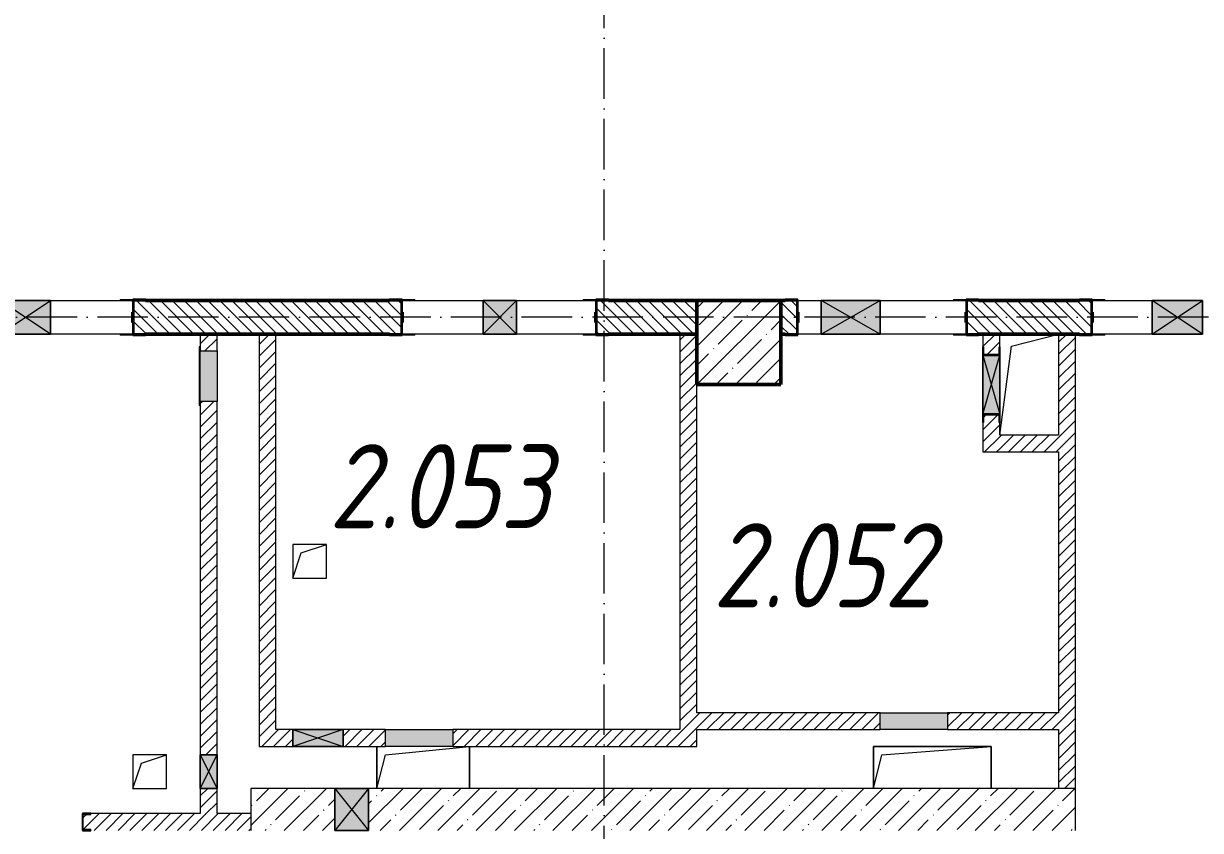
# Model space of a CAD drawing. Header units: millimetres. Extents: x 2294 to 908349, y -83289 to 219220.
# Drawn here: x 13963 to 20956, y 8956 to 13752 of the extents above; entities that cross this region are included whole.
import ezdxf

# ---------------------------------------------------------------- set-up
doc = ezdxf.new("R2010")
doc.units = ezdxf.units.MM
doc.linetypes.add('50_200_ШТРИХ_1Т_ш5_п1_п1_', pattern=[700, 500, -100, 0, -100])
for name, color, linetype, lineweight in [('A-DETL-GENF-OTLN', 7, 'Continuous', 9), ('A-FLOR-____-OTLN', 7, 'Continuous', 9), ('A-GENM-____-MCUT', 7, 'Continuous', 25), ('A-GENM-____-OTLN', 7, 'Continuous', 9), ('A-GENM-____-OTLN-1', 7, 'Continuous', 25), ('A-GLAZ-____-OTLN', 7, 'Continuous', 9), ('A-WALL-____-MCUT-1', 7, 'Continuous', 9), ('A-WALL-____-MCUT-2', 7, 'Continuous', 50), ('A-WALL-____-PATT-1', 7, 'Continuous', 9), ('A-WALL-FNSH-MCUT-1', 7, 'Continuous', 9), ('I-WALL-____-OTLN', 7, 'Continuous', 9), ('S-COLS-____-MCUT', 7, 'Continuous', 50), ('S-COLS-____-OTLN', 7, 'Continuous', 9), ('S-GRID-____-OTLN-1', 7, '50_200_ШТРИХ_1Т_ш5_п1_п1_', 9), ('Марки помещений', 7, 'Continuous', 9)]:
    doc.layers.add(name, color=color, linetype=linetype, lineweight=lineweight)
doc.layers.add('A-GLAZ-____-OTLN-1', color=7, linetype='Continuous', lineweight=9, true_color=0xc0c0c0)
doc.styles.add('ISOCPEUR_I_3', font='isocpeui.ttf', dxfattribs={"width": 0.85, "height": 2.2})
pattern_1 = [(135, (7562.787, 6025.276), (-35.35534, -35.35534), [])]
pattern_2 = [(45, (7562.787, 6025.276), (-35.35534, 35.35534), [])]

# ---------------------------------------------------------------- blocks, each defined once
blk = doc.blocks.new('BSC_Колонна _Прямоугольная - 500х500-V65-АР1_План отверстий 2 этажа в осях 1-64_А-ГГ')
at = {"layer": 'S-COLS-____-OTLN'}
h = blk.add_hatch(dxfattribs=at)
h.set_pattern_fill('FP_94', color=256, style=0, pattern_type=2)
h.set_pattern_definition([(45, (-10650, -5831.04), (-114.0493, 114.0493), []), (45, (-10535.95, -5831.04), (-114.0493, 114.0493), [201.612, -40.322, 3.353, -36.97])])
h.paths.add_polyline_path([(-58.9, -250), (250, -250), (250, 250), (-250, 250), (-250, -250)], flags=0)
at = {"layer": 'S-COLS-____-MCUT'}
for p, q in [((250, 250), (-250, 250)), ((-250, 250), (-250, -250)), ((250, -250), (250, 250)), ((-250, -250), (250, -250))]:
    blk.add_line(p, q, dxfattribs=at)
blk = doc.blocks.new('Фахверк_СКБ_Уголок - 200_3960_зеркало-28268689-АР1_План отверстий 2 этажа в осях 1-64_А-ГГ')
at = {"layer": 'A-GENM-____-MCUT'}
for p, q in [((200, 156), (125, 156)), ((125, 156), (125, 81)), ((131, 81), (131, 150)), ((131, 150), (200, 150)), ((200, 150), (200, 156)), ((125, 81), (131, 81)), ((131, 19), (125, 19)), ((125, 19), (125, -56)), ((131, -50), (131, 19)), ((125, -56), (200, -56)), ((200, -50), (131, -50)), ((200, -56), (200, -50))]:
    blk.add_line(p, q, dxfattribs=at)
blk = doc.blocks.new('154_Стойка_СКБ_Уголок - СМ-2180_200-28268025-АР1_План отверстий 2 этажа в осях 1-64_А-ГГ')
at = {"layer": 'A-GENM-____-MCUT'}
for p, q in [((125, 156), (125, 81)), ((200, 156), (125, 156)), ((131, 81), (131, 150)), ((131, 150), (200, 150)), ((200, 150), (200, 156)), ((125, 81), (131, 81)), ((131, 19), (125, 19)), ((125, 19), (125, -56)), ((131, -50), (131, 19)), ((125, -56), (200, -56)), ((200, -50), (131, -50)), ((200, -56), (200, -50))]:
    blk.add_line(p, q, dxfattribs=at)
blk = doc.blocks.new('Стойка_Влож_Уголок_Опорный - Уголок-28213941-АР1_План отверстий 2 этажа в осях 1-64_А-ГГ')
at = {"layer": 'A-GENM-____-OTLN'}
for p, q in [((-212, -6), (-212, 0)), ((0, 0), (0, -6)), ((-212, -75), (-212, -6)), ((-212, -6), (-206, -6)), ((-6, -6), (0, -6)), ((0, -6), (0, -75)), ((-212, -75), (-206, -75)), ((-6, -75), (0, -75))]:
    blk.add_line(p, q, dxfattribs=at)
blk = doc.blocks.new('154_Фахверк_СКБ_Швеллер - Тип_100_3960-28331862-АР1_План отверстий 2 этажа в осях 1-64_А-ГГ')
at = {"layer": 'A-GENM-____-MCUT'}
for p, q in [((175, 50), (125, 50)), ((125, 50), (125, -50)), ((128, 47), (175, 47)), ((128, -47), (128, 47)), ((175, 47), (175, 50)), ((125, -50), (175, -50)), ((175, -47), (128, -47)), ((175, -50), (175, -47))]:
    blk.add_line(p, q, dxfattribs=at)
blk = doc.blocks.new('AR_Отверстие Ниша - Лючок-32403372-АР1_План отверстий 2 этажа в осях 1-64_А-ГГ')
at = {"layer": 'A-GLAZ-____-OTLN'}
blk.add_hatch(color=256, dxfattribs=at).paths.add_polyline_path([(-200, -50), (200, -50), (200, 50), (-200, 50)], flags=0)
for p, q in [((-200, 50), (200, 50)), ((-200, -50), (-200, 50)), ((200, 50), (200, -50)), ((200, -50), (-200, -50))]:
    blk.add_line(p, q, dxfattribs=at)
blk = doc.blocks.new('AR_Отверстие Ниша - Лючок-32404312-АР1_План отверстий 2 этажа в осях 1-64_А-ГГ')
at = {"layer": 'A-GLAZ-____-OTLN'}
blk.add_hatch(color=256, dxfattribs=at).paths.add_polyline_path([(-150, -50), (150, -50), (150, 50), (-150, 50)], flags=0)
for p, q in [((-150, 50), (150, 50)), ((-150, -50), (-150, 50)), ((150, 50), (150, -50)), ((150, -50), (-150, -50))]:
    blk.add_line(p, q, dxfattribs=at)
blk = doc.blocks.new('Л_Общий_Лючок - Лючок-29683929-АР1_План отверстий 2 этажа в осях 1-64_А-ГГ')
at = {"layer": 'A-GLAZ-____-OTLN-1'}
blk.add_hatch(color=256, dxfattribs=at).paths.add_polyline_path([(324, -6), (324, 0), (-24, 0), (-24, -6), (300, -6)], flags=0)
at = {"layer": 'A-GLAZ-____-OTLN'}
for p, q in [((-24, 0), (-24, -6)), ((324, 0), (324, -6)), ((-24, -6), (324, -6))]:
    blk.add_line(p, q, dxfattribs=at)
blk = doc.blocks.new('AR_Отверстие прямоугольное _в стене_ - AR_Отверстие прямоугольное _в стене__ВК-32402434-АР1_План отверстий 2 этажа в осях 1-64_А-ГГ')
at = {"layer": 'A-GLAZ-____-OTLN'}
blk.add_hatch(color=256, dxfattribs=at).paths.add_polyline_path([(-100, -50), (100, -50), (100, 50), (-100, 50)], flags=0)
at = {"layer": 'A-DETL-GENF-OTLN'}
for p, q in [((-100, -50), (-100, 50)), ((-100, 50), (100, 50)), ((100, 50), (-100, -50)), ((-100, 50), (100, -50)), ((100, 50), (-100, 50)), ((-100, 50), (-100, -50)), ((100, 50), (100, -50)), ((100, -50), (100, 50)), ((100, -50), (-100, -50)), ((-100, -50), (100, -50))]:
    blk.add_line(p, q, dxfattribs=at)
blk = doc.blocks.new('AR_Отверстие прямоугольное _в стене_ - AR_Отверстие прямоугольное _в стене__ВК-32405966-АР1_План отверстий 2 этажа в осях 1-64_А-ГГ')
at = {"layer": 'A-GLAZ-____-OTLN'}
blk.add_hatch(color=256, dxfattribs=at).paths.add_polyline_path([(150, -50), (150, 50), (-150, 50), (-150, -50)], flags=0)
at = {"layer": 'A-DETL-GENF-OTLN'}
for p, q in [((-150, -50), (-150, 50)), ((-150, 50), (150, 50)), ((150, 50), (-150, -50)), ((-150, 50), (150, -50)), ((150, 50), (-150, 50)), ((-150, 50), (-150, -50)), ((150, 50), (150, -50)), ((150, -50), (150, 50)), ((150, -50), (-150, -50)), ((-150, -50), (150, -50))]:
    blk.add_line(p, q, dxfattribs=at)
blk = doc.blocks.new('AR_Отверстие прямоугольное _в плите_ - AR_Отверстие прямоугольное _в плите_-30459209-АР1_План отверстий 2 этажа в осях 1-64_А-ГГ')
at = {"layer": 'A-GENM-____-OTLN'}
for p, q in [((-275, 125), (-275, -125)), ((-275, -125), (-225, 75)), ((-225, 75), (275, 125)), ((275, -125), (275, 125))]:
    blk.add_line(p, q, dxfattribs=at)
blk = doc.blocks.new('AR_Отверстие прямоугольное _в плите_ - AR_Отверстие прямоугольное _в плите_-30459221-АР1_План отверстий 2 этажа в осях 1-64_А-ГГ')
at = {"layer": 'A-GENM-____-OTLN'}
for p, q in [((350, 125), (-350, 125)), ((-350, 125), (-350, -125)), ((-350, -125), (-300, 75)), ((-300, 75), (350, 125)), ((350, -125), (350, 125))]:
    blk.add_line(p, q, dxfattribs=at)
blk = doc.blocks.new('AR_Отверстие прямоугольное _в плите_ - AR_Отверстие прямоугольное _в плите_-30459207-АР1_План отверстий 2 этажа в осях 1-64_А-ГГ')
at = {"layer": 'A-GENM-____-OTLN'}
for p, q in [((100, 100), (-100, 100)), ((-100, 100), (-100, -100)), ((-50, 50), (100, 100)), ((100, -100), (100, 100)), ((-100, -100), (-50, 50)), ((-100, -100), (100, -100))]:
    blk.add_line(p, q, dxfattribs=at)
blk = doc.blocks.new('AR_Отверстие прямоугольное _в стене__БезПР - AR_Отверстие прямоугольное _в стене__БезПР-30229691-АР1_План отверстий 2 этажа в осях 1-64_А-ГГ')
at = {"layer": 'A-GLAZ-____-OTLN-1'}
blk.add_hatch(color=256, dxfattribs=at).paths.add_polyline_path([(100, -125), (100, 125), (-100, 125), (-100, -125)], flags=0)
at = {"layer": 'A-DETL-GENF-OTLN'}
for p, q in [((-100, -125), (-100, 125)), ((-100, 125), (100, 125)), ((100, 125), (-100, -125)), ((-100, 125), (100, -125)), ((100, 125), (-100, 125)), ((-100, 125), (-100, -125)), ((100, 125), (100, -125)), ((100, -125), (100, 125)), ((100, -125), (-100, -125)), ((-100, -125), (100, -125))]:
    blk.add_line(p, q, dxfattribs=at)
blk = doc.blocks.new('AR_Отверстие прямоугольное _в плите_ - AR_Отверстие прямоугольное _в плите_-30552533-АР1_План отверстий 2 этажа в осях 1-64_А-ГГ')
at = {"layer": 'A-GENM-____-OTLN'}
for p, q in [((175, 300), (-175, 300)), ((-105, 230), (175, 300)), ((-174.9, -299.3), (-105, 230))]:
    blk.add_line(p, q, dxfattribs=at)
blk = doc.blocks.new('AR_Отверстие прямоугольное _в стене__БезПР - AR_Отверстие прямоугольное _в стене__БезПР-36427703-АР1_План отверстий 2 этажа в осях 1-64_А-ГГ')
at = {"layer": 'A-GLAZ-____-OTLN'}
blk.add_hatch(color=256, dxfattribs=at).paths.add_polyline_path([(100, 100), (-100, 100), (-100, -100), (100, -100)], flags=0)
at = {"layer": 'A-DETL-GENF-OTLN'}
for p, q in [((-100, -100), (-100, 100)), ((-100, 100), (100, 100)), ((100, 100), (-100, -100)), ((-100, 100), (100, -100)), ((100, 100), (-100, 100)), ((-100, 100), (-100, -100)), ((100, 100), (100, -100)), ((100, -100), (100, 100)), ((100, -100), (-100, -100)), ((-100, -100), (100, -100))]:
    blk.add_line(p, q, dxfattribs=at)
blk = doc.blocks.new('AR_Отверстие прямоугольное _в стене__БезПР - AR_Отверстие прямоугольное _в стене__БезПР-36428349-АР1_План отверстий 2 этажа в осях 1-64_А-ГГ')
at = {"layer": 'A-GLAZ-____-OTLN'}
blk.add_hatch(color=256, dxfattribs=at).paths.add_polyline_path([(-150, 100), (-150, -100), (150, -100), (150, 100)], flags=0)
at = {"layer": 'A-DETL-GENF-OTLN'}
for p, q in [((-150, -100), (-150, 100)), ((-150, 100), (150, 100)), ((150, 100), (-150, -100)), ((-150, 100), (150, -100)), ((150, 100), (-150, 100)), ((-150, 100), (-150, -100)), ((150, 100), (150, -100)), ((150, -100), (150, 100)), ((150, -100), (-150, -100)), ((-150, -100), (150, -100))]:
    blk.add_line(p, q, dxfattribs=at)
at = {"layer": 'A-GLAZ-____-OTLN'}
blk.add_line((150, 100), (-150, 100), dxfattribs=at)
blk = doc.blocks.new('AR_Отверстие прямоугольное _в стене_ - AR_Отверстие прямоугольное _в стене__ОВ-36872562-АР1_План отверстий 2 этажа в осях 1-64_А-ГГ')
at = {"layer": 'A-GLAZ-____-OTLN'}
blk.add_hatch(color=256, dxfattribs=at).paths.add_polyline_path([(175, 100), (-175, 100), (-175, -100), (175, -100), (175, 85.2)], flags=0)
at = {"layer": 'A-DETL-GENF-OTLN'}
for p, q in [((-175, -100), (-175, 100)), ((-175, 100), (175, 100)), ((175, 100), (-175, -100)), ((-175, 100), (175, -100)), ((175, 100), (-175, 100)), ((-175, 100), (-175, -100)), ((175, 100), (175, -100)), ((175, -100), (175, 100)), ((175, -100), (-175, -100)), ((-175, -100), (175, -100))]:
    blk.add_line(p, q, dxfattribs=at)
blk = doc.blocks.new('AR_Отверстие прямоугольное _в стене__БезПР - AR_Отверстие прямоугольное _в стене__БезПР-36427769-АР1_План отверстий 2 этажа в осях 1-64_А-ГГ')
at = {"layer": 'A-GLAZ-____-OTLN'}
blk.add_hatch(color=256, dxfattribs=at).paths.add_polyline_path([(-150, 100), (-150, -100), (150, -100), (150, 100)], flags=0)
at = {"layer": 'A-DETL-GENF-OTLN'}
for p, q in [((-150, -100), (-150, 100)), ((-150, 100), (150, 100)), ((150, 100), (-150, -100)), ((-150, 100), (150, -100)), ((150, 100), (-150, 100)), ((-150, 100), (-150, -100)), ((150, 100), (150, -100)), ((150, -100), (150, 100)), ((150, -100), (-150, -100)), ((-150, -100), (150, -100))]:
    blk.add_line(p, q, dxfattribs=at)
at = {"layer": 'A-GLAZ-____-OTLN'}
blk.add_line((150, 100), (-150, 100), dxfattribs=at)
blk = doc.blocks.new('AR_Отверстие прямоугольное _в стене_ - AR_Отверстие прямоугольное _в стене__ОВ-36872853-АР1_План отверстий 2 этажа в осях 1-64_А-ГГ')
at = {"layer": 'A-GLAZ-____-OTLN'}
blk.add_hatch(color=256, dxfattribs=at).paths.add_polyline_path([(-175, -47), (-175, -50), (175, -50), (175, 50), (-175, 50), (-175, 47)], flags=0)
at = {"layer": 'A-DETL-GENF-OTLN'}
for p, q in [((-175, 50), (175, 50)), ((175, 50), (-175, -50)), ((-175, 50), (175, -50)), ((175, 50), (-175, 50)), ((175, -50), (-175, -50)), ((-175, -50), (175, -50))]:
    blk.add_line(p, q, dxfattribs=at)
blk = doc.blocks.new('154_Фахверк_СКБ_Швеллер - Тип_100_3960_зеркало-29769493-АР1_План отверстий 2 этажа в осях 1-64_А-ГГ')
at = {"layer": 'A-GENM-____-MCUT'}
for p, q in [((175, 50), (125, 50)), ((125, 50), (125, -50)), ((128, 47), (175, 47)), ((128, -47), (128, 47)), ((175, 47), (175, 50)), ((125, -50), (175, -50)), ((175, -47), (128, -47)), ((175, -50), (175, -47))]:
    blk.add_line(p, q, dxfattribs=at)
blk = doc.blocks.new('2floor')
at = {"layer": 'A-WALL-____-PATT-1'}
h = blk.add_hatch(dxfattribs=at)
h.set_pattern_fill('FP_6', color=256, style=0, pattern_type=2)
h.set_pattern_definition(pattern_1)
h.paths.add_polyline_path([(17437.8, 11906.3), (17962.8, 11906.3), (17962.8, 12106.3), (17368.8, 12106.3), (17368.8, 12037.3), (17362.8, 12037.3), (17362.8, 11975.3), (17368.8, 11975.3), (17368.8, 11906.3)], flags=0)
h.paths.add_polyline_path([(16206.8, 11906.3), (16206.8, 11975.3), (16212.8, 11975.3), (16212.8, 12037.3), (16206.8, 12037.3), (16206.8, 12106.3), (14618.8, 12105.6), (14618.8, 12037.3), (14612.8, 12037.3), (14612.8, 11975.3), (14618.8, 11975.3), (14619, 11906.3), (16137.8, 11906.3)], flags=0)
h.paths.add_polyline_path([(13456.8, 11906.3), (13456.8, 11975.3), (13462.8, 11975.3), (13462.8, 12037.3), (13456.8, 12037.3), (13456.8, 12106.3), (13362.8, 12106.3), (13362.8, 11906.3), (13387.8, 11906.3)], flags=0)
h = blk.add_hatch(dxfattribs=at)
h.set_pattern_fill('FP_6', color=256, style=0, pattern_type=2)
h.set_pattern_definition(pattern_1)
h.paths.add_polyline_path([(21962.8, 11906.3), (21962.8, 12106.3), (21468.8, 12106.3), (21468.8, 12037.3), (21462.8, 12037.3), (21462.8, 11975.3), (21468.8, 11975.3), (21468.8, 11906.3), (21688.8, 11906.3)], flags=0)
h.paths.add_polyline_path([(19637.8, 11906.3), (20306.8, 11906.3), (20306.8, 11975.3), (20312.8, 11975.3), (20312.8, 12037.3), (20306.8, 12037.3), (20306.8, 12106.3), (19568.8, 12106.3), (19568.8, 12037.3), (19562.8, 12037.3), (19562.8, 11975.3), (19568.8, 11975.3), (19568.8, 11906.3)], flags=0)
h.paths.add_polyline_path([(18462.8, 11906.3), (18556.8, 11906.3), (18556.8, 11975.3), (18562.8, 11975.3), (18562.8, 12037.3), (18556.8, 12037.3), (18556.8, 12106.3), (18462.8, 12106.3), (18462.8, 11921.1)], flags=0)
h = blk.add_hatch(dxfattribs=at)
h.set_pattern_fill('FP_5', color=256, style=0, pattern_type=2)
h.set_pattern_definition(pattern_2)
h.paths.add_polyline_path([(15112.8, 9056.3), (15112.8, 9206.3), (15012.8, 9206.3), (15012.8, 9056.3)], flags=0)
h.paths.add_polyline_path([(15012.8, 9406.3), (15112.8, 9406.3), (15112.8, 11506.3), (15012.8, 11506.3), (15012.8, 10201.2)], flags=0)
h.paths.add_polyline_path([(15012.8, 11806.3), (15112.8, 11806.3), (15112.8, 11906.3), (15012.8, 11906.3)], flags=0)
h = blk.add_hatch(dxfattribs=at)
h.set_pattern_fill('FP_5', color=256, style=0, pattern_type=2)
h.set_pattern_definition(pattern_2)
h.paths.add_polyline_path([(15462.8, 9556.3), (15462.8, 11906.3), (15362.8, 11906.3), (15362.8, 9556.3)], flags=0)
h = blk.add_hatch(dxfattribs=at)
h.set_pattern_fill('FP_5', color=256, style=0, pattern_type=2)
h.set_pattern_definition(pattern_2)
h.paths.add_polyline_path([(17862.8, 9556.3), (17962.8, 9556.3), (17962.8, 11906.3), (17862.8, 11906.3), (17862.8, 10201.2)], flags=0)
h = blk.add_hatch(dxfattribs=at)
h.set_pattern_fill('FP_5', color=256, style=0, pattern_type=2)
h.set_pattern_definition(pattern_2)
h.paths.add_polyline_path([(19762.8, 11206.3), (19762.8, 11381.3), (19759.8, 11381.3), (19759.8, 11428.3), (19665.8, 11428.3), (19665.8, 11381.3), (19662.8, 11381.3), (19662.8, 11206.3)], flags=0)
h.paths.add_polyline_path([(19759.8, 11784.3), (19759.8, 11831.3), (19762.8, 11831.3), (19762.8, 11906.3), (19662.8, 11906.3), (19662.8, 11831.3), (19665.8, 11831.3), (19665.8, 11784.3), (19683.1, 11784.3)], flags=0)
h = blk.add_hatch(dxfattribs=at)
h.set_pattern_fill('FP_5', color=256, style=0, pattern_type=2)
h.set_pattern_definition(pattern_2)
h.paths.add_polyline_path([(20212.8, 9206.3), (20212.8, 11906.3), (20112.8, 11906.3), (20112.8, 9206.3)], flags=0)
h = blk.add_hatch(dxfattribs=at)
h.set_pattern_fill('FP_5', color=256, style=0, pattern_type=2)
h.set_pattern_definition(pattern_2)
h.paths.add_polyline_path([(20112.8, 11206.3), (20112.8, 11306.3), (19762.8, 11306.3), (19762.8, 11206.3), (19921.3, 11206.3)], flags=0)
h = blk.add_hatch(dxfattribs=at)
h.set_pattern_fill('FP_5', color=256, style=0, pattern_type=2)
h.set_pattern_definition(pattern_2)
h.paths.add_polyline_path([(20112.8, 9556.3), (20112.8, 9656.3), (19452.8, 9656.3), (19452.8, 9556.3), (19921.3, 9556.3)], flags=0)
h.paths.add_polyline_path([(19052.8, 9556.3), (19052.8, 9656.3), (17962.8, 9656.3), (17962.8, 9556.3), (18153.9, 9556.3)], flags=0)
h = blk.add_hatch(dxfattribs=at)
h.set_pattern_fill('FP_5', color=256, style=0, pattern_type=2)
h.set_pattern_definition(pattern_2)
h.paths.add_polyline_path([(17962.8, 9456.3), (17962.8, 9556.3), (16512.8, 9556.3), (16512.8, 9456.3)], flags=0)
h.paths.add_polyline_path([(16112.8, 9456.3), (16112.8, 9556.3), (15862.8, 9556.3), (15862.8, 9456.3)], flags=0)
h.paths.add_polyline_path([(15362.8, 9456.3), (15562.8, 9456.3), (15562.8, 9556.3), (15362.8, 9556.3)], flags=0)
h = blk.add_hatch(dxfattribs=at)
h.set_pattern_fill('FP_25', color=256, style=0, pattern_type=2)
h.set_pattern_definition([(45, (7562.79, 6025.28), (-114.0493, 114.0493), []), (45, (7676.84, 6025.28), (-114.0493, 114.0493), [201.612, -40.322, 3.353, -36.97])])
h.paths.add_polyline_path([(20212.8, 8956.3), (20212.8, 9206.3), (16012.8, 9206.3), (16012.8, 8956.3), (19921.3, 8956.3)], flags=0)
h.paths.add_polyline_path([(15812.8, 8956.3), (15812.8, 9206.3), (15312.8, 9206.3), (15312.8, 8956.3)], flags=0)
h = blk.add_hatch(dxfattribs=at)
h.set_pattern_fill('FP_5', color=256, style=0, pattern_type=2)
h.set_pattern_definition(pattern_2)
h.paths.add_polyline_path([(15312.8, 8956.3), (15312.8, 9056.3), (14362.8, 9056.3), (14362.8, 9053.3), (14315.8, 9053.3), (14315.8, 8959.3), (14362.8, 8959.3), (14362.8, 8956.3), (14619, 8956.3)], flags=0)
at = {"layer": 'A-FLOR-____-OTLN'}
for p, q in [((19762.8, 11905.6), (20112.8, 11905.6)), ((16062.8, 9206.3), (16062.8, 9456.3)), ((16612.8, 9456.3), (16612.8, 9206.3)), ((19012.8, 9456.3), (19712.8, 9456.3)), ((19012.8, 9206.3), (19012.8, 9456.3)), ((19712.8, 9456.3), (19712.8, 9206.3))]:
    blk.add_line(p, q, dxfattribs=at)
at = {"layer": 'A-WALL-____-MCUT-1'}
for p, q in [((15812.8, 9206.3), (15312.8, 9206.3)), ((15312.8, 9206.3), (15312.8, 8956.3)), ((20212.8, 9206.3), (16012.8, 9206.3)), ((20212.8, 8956.3), (20212.8, 9206.3))]:
    blk.add_line(p, q, dxfattribs=at)
at = {"layer": 'A-WALL-____-MCUT-2'}
for p, q in [((16137.8, 12106.3), (14687.8, 12106.3)), ((17962.8, 12106.3), (17437.8, 12106.3)), ((18487.8, 12106.3), (18462.8, 12106.3)), ((20237.8, 12106.3), (19637.8, 12106.3)), ((14612.8, 12037.3), (14612.8, 11975.3)), ((16212.8, 11975.3), (16212.8, 12037.3)), ((17362.8, 12037.3), (17362.8, 11975.3)), ((18562.8, 11975.3), (18562.8, 12037.3)), ((19562.8, 12037.3), (19562.8, 11975.3)), ((20312.8, 11975.3), (20312.8, 12037.3)), ((14687.8, 11906.3), (16137.8, 11906.3)), ((17437.8, 11906.3), (17962.8, 11906.3)), ((18462.8, 11906.3), (18487.8, 11906.3)), ((19637.8, 11906.3), (20237.8, 11906.3))]:
    blk.add_line(p, q, dxfattribs=at)
at = {"layer": 'A-WALL-FNSH-MCUT-1'}
for p, q in [((15012.8, 11906.3), (15012.8, 11806.3)), ((15112.8, 11806.3), (15112.8, 11906.3)), ((15362.8, 11906.3), (15362.8, 9456.3)), ((15462.8, 9556.3), (15462.8, 11906.3)), ((17862.8, 11906.3), (17862.8, 9556.3)), ((19662.8, 11906.3), (19662.8, 11831.3)), ((19762.8, 11831.3), (19762.8, 11906.3)), ((20112.8, 11906.3), (20112.8, 11306.3)), ((20212.8, 9206.3), (20212.8, 11906.3)), ((17962.8, 9656.3), (17962.8, 11606.3)), ((15012.8, 11506.3), (15012.8, 9406.3)), ((15112.8, 9406.3), (15112.8, 11506.3)), ((19662.8, 11381.3), (19662.8, 11206.3)), ((19762.8, 11306.3), (19762.8, 11381.3)), ((20112.8, 11306.3), (19762.8, 11306.3)), ((19662.8, 11206.3), (20112.8, 11206.3)), ((20112.8, 11206.3), (20112.8, 9656.3)), ((19052.8, 9656.3), (17962.8, 9656.3)), ((20112.8, 9656.3), (19452.8, 9656.3)), ((15562.8, 9556.3), (15462.8, 9556.3)), ((16112.8, 9556.3), (15862.8, 9556.3)), ((17862.8, 9556.3), (16512.8, 9556.3)), ((17962.8, 9456.3), (17962.8, 9556.3)), ((17962.8, 9556.3), (19052.8, 9556.3)), ((19452.8, 9556.3), (20112.8, 9556.3)), ((20112.8, 9556.3), (20112.8, 9206.3)), ((15362.8, 9456.3), (15562.8, 9456.3)), ((15862.8, 9456.3), (16112.8, 9456.3)), ((16512.8, 9456.3), (17962.8, 9456.3)), ((15012.8, 9206.3), (15012.8, 9056.3)), ((15112.8, 9056.3), (15112.8, 9206.3)), ((15012.8, 9056.3), (14362.8, 9056.3)), ((15312.8, 9056.3), (15112.8, 9056.3))]:
    blk.add_line(p, q, dxfattribs=at)
at = {"layer": 'I-WALL-____-OTLN'}
for p, q in [((14122.8, 12106.3), (14612.8, 12106.3)), ((16212.8, 12106.3), (16692.8, 12106.3)), ((16892.8, 12106.3), (17362.8, 12106.3)), ((18562.8, 12106.3), (18702.8, 12106.3)), ((19052.8, 12106.3), (19562.8, 12106.3)), ((20312.8, 12106.3), (20667.8, 12106.3)), ((14612.8, 11906.3), (14122.8, 11906.3)), ((16692.8, 11906.3), (16212.8, 11906.3)), ((17362.8, 11906.3), (16892.8, 11906.3)), ((18702.8, 11906.3), (18562.8, 11906.3)), ((19562.8, 11906.3), (19052.8, 11906.3)), ((20667.8, 11906.3), (20312.8, 11906.3))]:
    blk.add_line(p, q, dxfattribs=at)
at = {"layer": 'A-GENM-____-OTLN'}
for p, rotation in [((14612.8, 11900.3), 269.9999999999995), ((16212.8, 12112.3), 89.99999999999955), ((17362.8, 11900.3), 269.9999999999995), ((19562.8, 11900.3), 269.9999999999995), ((20312.8, 12112.3), 89.99999999999955)]:
    blk.add_blockref('Стойка_Влож_Уголок_Опорный - Уголок-28213941-АР1_План отверстий 2 этажа в осях 1-64_А-ГГ', p, dxfattribs=dict(at, rotation=rotation))
for name, p in [('AR_Отверстие прямоугольное _в плите_ - AR_Отверстие прямоугольное _в плите_-30552533-АР1_План отверстий 2 этажа в осях 1-64_А-ГГ', (19937.8, 11605.6)), ('AR_Отверстие прямоугольное _в плите_ - AR_Отверстие прямоугольное _в плите_-30459207-АР1_План отверстий 2 этажа в осях 1-64_А-ГГ', (15662.8, 10556.3)), ('AR_Отверстие прямоугольное _в плите_ - AR_Отверстие прямоугольное _в плите_-30459209-АР1_План отверстий 2 этажа в осях 1-64_А-ГГ', (16337.8, 9331.3)), ('AR_Отверстие прямоугольное _в плите_ - AR_Отверстие прямоугольное _в плите_-30459221-АР1_План отверстий 2 этажа в осях 1-64_А-ГГ', (19362.8, 9331.3)), ('AR_Отверстие прямоугольное _в плите_ - AR_Отверстие прямоугольное _в плите_-30459207-АР1_План отверстий 2 этажа в осях 1-64_А-ГГ', (14712.8, 9306.3))]:
    blk.add_blockref(name, p, dxfattribs=at)
at = {"layer": 'A-GENM-____-OTLN-1'}
for name, p in [('154_Стойка_СКБ_Уголок - СМ-2180_200-28268025-АР1_План отверстий 2 этажа в осях 1-64_А-ГГ', (14487.8, 11956.3)), ('154_Стойка_СКБ_Уголок - СМ-2180_200-28268025-АР1_План отверстий 2 этажа в осях 1-64_А-ГГ', (17237.8, 11956.3)), ('154_Стойка_СКБ_Уголок - СМ-2180_200-28268025-АР1_План отверстий 2 этажа в осях 1-64_А-ГГ', (19437.8, 11956.3)), ('154_Фахверк_СКБ_Швеллер - Тип_100_3960-28331862-АР1_План отверстий 2 этажа в осях 1-64_А-ГГ', (14187.8, 9006.3))]:
    blk.add_blockref(name, p, dxfattribs=at)
for name, p, rotation in [('154_Стойка_СКБ_Уголок - СМ-2180_200-28268025-АР1_План отверстий 2 этажа в осях 1-64_А-ГГ', (16337.8, 12056.3), 180), ('Фахверк_СКБ_Уголок - 200_3960_зеркало-28268689-АР1_План отверстий 2 этажа в осях 1-64_А-ГГ', (18687.8, 12056.3), 180), ('154_Стойка_СКБ_Уголок - СМ-2180_200-28268025-АР1_План отверстий 2 этажа в осях 1-64_А-ГГ', (20437.8, 12056.3), 180), ('154_Фахверк_СКБ_Швеллер - Тип_100_3960_зеркало-29769493-АР1_План отверстий 2 этажа в осях 1-64_А-ГГ', (19712.8, 11656.3), 90), ('154_Фахверк_СКБ_Швеллер - Тип_100_3960_зеркало-29769493-АР1_План отверстий 2 этажа в осях 1-64_А-ГГ', (19712.8, 11556.3), 270)]:
    blk.add_blockref(name, p, dxfattribs=dict(at, rotation=rotation))
at = {"layer": 'A-GLAZ-____-OTLN'}
for name, p, rotation in [('AR_Отверстие прямоугольное _в стене__БезПР - AR_Отверстие прямоугольное _в стене__БезПР-36428349-АР1_План отверстий 2 этажа в осях 1-64_А-ГГ', (13972.8, 12006.3), 180), ('AR_Отверстие прямоугольное _в стене__БезПР - AR_Отверстие прямоугольное _в стене__БезПР-36427703-АР1_План отверстий 2 этажа в осях 1-64_А-ГГ', (16792.8, 12006.3), 180), ('AR_Отверстие прямоугольное _в стене_ - AR_Отверстие прямоугольное _в стене__ОВ-36872562-АР1_План отверстий 2 этажа в осях 1-64_А-ГГ', (18877.8, 12006.3), 180), ('AR_Отверстие прямоугольное _в стене__БезПР - AR_Отверстие прямоугольное _в стене__БезПР-36427769-АР1_План отверстий 2 этажа в осях 1-64_А-ГГ', (20817.8, 12006.3), 180), ('Л_Общий_Лючок - Лючок-29683929-АР1_План отверстий 2 этажа в осях 1-64_А-ГГ', (15012.8, 11806.3), 269.9999999999997), ('AR_Отверстие Ниша - Лючок-32404312-АР1_План отверстий 2 этажа в осях 1-64_А-ГГ', (15062.8, 11656.3), 89.9999999999997), ('AR_Отверстие прямоугольное _в стене_ - AR_Отверстие прямоугольное _в стене__ОВ-36872853-АР1_План отверстий 2 этажа в осях 1-64_А-ГГ', (19712.8, 11606.3), 90), ('AR_Отверстие прямоугольное _в стене_ - AR_Отверстие прямоугольное _в стене__ВК-32402434-АР1_План отверстий 2 этажа в осях 1-64_А-ГГ', (15062.8, 9306.3), 89.9999999999997)]:
    blk.add_blockref(name, p, dxfattribs=dict(at, rotation=rotation))
for name, p in [('AR_Отверстие Ниша - Лючок-32403372-АР1_План отверстий 2 этажа в осях 1-64_А-ГГ', (19252.8, 9606.3)), ('AR_Отверстие прямоугольное _в стене_ - AR_Отверстие прямоугольное _в стене__ВК-32405966-АР1_План отверстий 2 этажа в осях 1-64_А-ГГ', (15712.8, 9506.3)), ('AR_Отверстие Ниша - Лючок-32403372-АР1_План отверстий 2 этажа в осях 1-64_А-ГГ', (16312.8, 9506.3)), ('AR_Отверстие прямоугольное _в стене__БезПР - AR_Отверстие прямоугольное _в стене__БезПР-30229691-АР1_План отверстий 2 этажа в осях 1-64_А-ГГ', (15912.8, 9081.3))]:
    blk.add_blockref(name, p, dxfattribs=at)
at = {"layer": 'S-COLS-____-OTLN'}
blk.add_blockref('BSC_Колонна _Прямоугольная - 500х500-V65-АР1_План отверстий 2 этажа в осях 1-64_А-ГГ', (18212.8, 11856.3), dxfattribs=at)
at = {"layer": 'Марки помещений', "char_height": 500, "width": 785.654, "attachment_point": 1, "style": 'ISOCPEUR_I_3'}
for s, insert in [('2.053', (15776.8, 11252.3)), ('2.052', (18057.8, 10782.4))]:
    blk.add_mtext(s, dxfattribs=dict(at, insert=insert))
blk = doc.blocks.new('3osi')
at = {"layer": 'S-GRID-____-OTLN-1', "color": 251, "ltscale": 0.6, "true_color": 0x636466}
for p, q in [((175433.5, 1542.7), (175433.5, 55906.2)), ((255902.3, 12006.3), (160914.7, 12006.3))]:
    blk.add_line(p, q, dxfattribs=at)

msp = doc.modelspace()

# ---------------------------------------------------------------- block references
for name, p in [('3osi', (-158020.7, 0)), ('2floor', (0, 0))]:
    msp.add_blockref(name, p)

doc.saveas('drawing.dxf')
